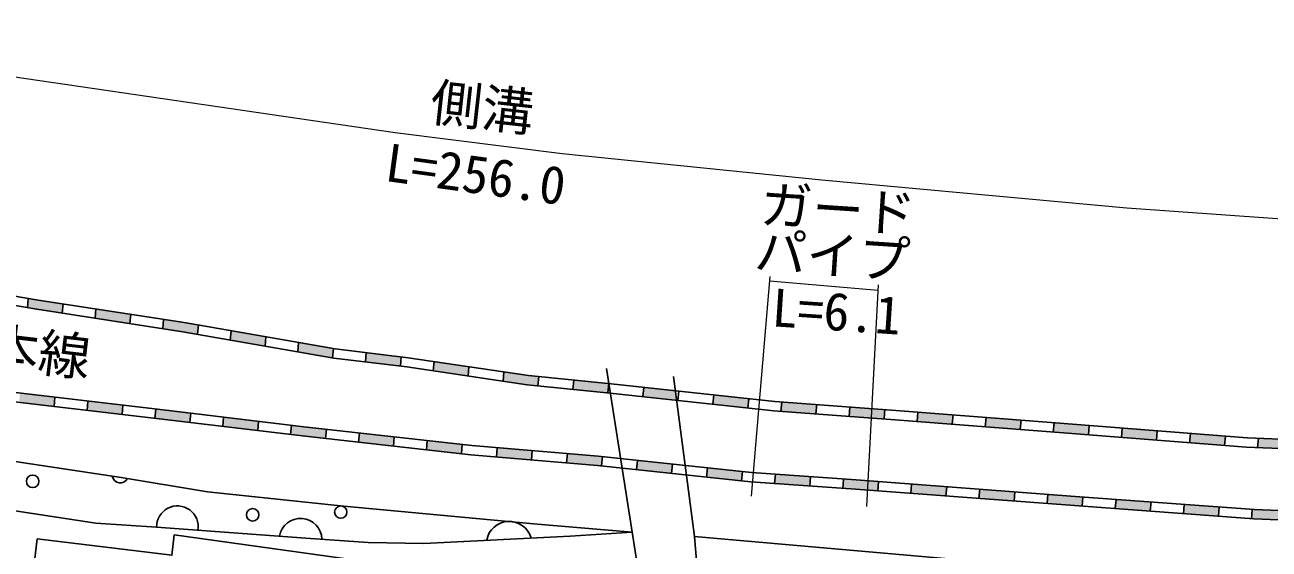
# Model space of a CAD drawing. Units: millimetres at full size, sheet at 1:1000; details may follow other scales. Extents: x 40000 to 680000, y 20000 to 380000.
# Drawn here: x 219718 to 279833, y 292429 to 317743 of the extents above; entities that cross this region are included whole.
import ezdxf
from ezdxf.enums import TextEntityAlignment as Align

# ---------------------------------------------------------------- set-up
doc = ezdxf.new("R2010")
doc.units = ezdxf.units.MM
doc.header["$LTSCALE"] = 1000
doc.layers.add('M-BGD', color=7, linetype='Continuous', lineweight=25)
doc.layers.add('M-STR-HTXT', color=7, linetype='Continuous', lineweight=13)
doc.layers.add('M-BMK-HTXT', color=7, linetype='Continuous')
doc.styles.add('ＭＳ ゴシック', font='')
doc.styles.get('ＭＳ ゴシック').set_extended_font_data('MS Gothic')

msp = doc.modelspace()

# ---------------------------------------------------------------- hatches: boundary and pattern name
at = {"layer": 'M-BGD'}
for points in [[(221564, 304269), (220364, 304453), (219881, 304536), (219842, 304086), (220291, 304009), (221525, 303819)], [(223149, 304025), (223110, 303576), (224794, 303317), (224833, 303767)], [(228100, 303251), (227415, 303370), (226418, 303523), (226378, 303074), (227342, 302926), (228061, 302801)], [(231363, 302682), (229682, 302975), (229643, 302525), (231324, 302232)], [(234626, 302114), (232945, 302407), (232906, 301957), (234587, 301664)], [(237904, 301711), (236215, 301916), (236176, 301468), (237864, 301262)], [(241175, 301235), (239490, 301485), (239451, 301036), (241135, 300786)], [(244546, 300760), (244043, 300810), (242859, 300986), (242820, 300537), (243988, 300364), (244507, 300312)], [(247929, 300412), (247927, 300422), (246238, 300591), (246199, 300143), (247890, 299974)], [(251153, 300074), (249620, 300240), (249581, 299792), (251213, 299615)], [(221171, 299760), (219482, 299958), (219443, 299509), (221132, 299312)], [(224450, 299376), (222761, 299574), (222722, 299126), (224411, 298928)], [(254692, 299691), (253001, 299874), (252962, 299425), (254652, 299242)], [(257979, 299405), (256284, 299530), (256245, 299082), (257940, 298957)], [(227729, 298990), (226399, 299148), (226040, 299190), (226001, 298742), (226346, 298701), (227690, 298541)], [(229318, 298800), (229279, 298352), (230968, 298150), (231007, 298599)], [(261271, 299164), (259575, 299288), (259536, 298840), (261232, 298716)], [(264561, 298908), (262866, 299041), (262827, 298593), (264522, 298460)], [(267851, 298650), (266156, 298783), (266117, 298335), (267812, 298201)], [(234286, 298215), (233189, 298338), (232597, 298409), (232558, 297961), (233137, 297891), (234247, 297767)], [(271141, 298393), (269516, 298519), (269446, 298524), (269407, 298076), (269481, 298070), (271102, 297945)], [(274431, 298139), (272736, 298270), (272697, 297822), (274392, 297690)], [(237567, 297846), (235877, 298036), (235838, 297588), (237527, 297398)], [(240847, 297477), (239157, 297667), (239118, 297219), (240808, 297029)], [(277722, 297884), (276027, 298015), (275988, 297567), (277683, 297436)], [(281019, 297715), (279319, 297782), (279280, 297333), (280980, 297266)], [(244234, 297181), (242540, 297322), (242501, 296874), (244195, 296732)], [(247422, 296914), (245928, 297039), (245889, 296591), (247379, 296466), (247583, 296444), (247622, 296893)], [(251003, 296533), (249313, 296713), (249273, 296265), (250964, 296085)], [(254385, 296174), (252694, 296353), (252655, 295905), (254346, 295725)], [(257676, 295923), (255980, 296044), (255941, 295596), (257636, 295475)], [(260967, 295685), (259883, 295766), (259272, 295809), (259233, 295361), (259851, 295317), (260928, 295237)], [(264258, 295440), (262563, 295566), (262524, 295118), (264219, 294991)], [(267550, 295194), (265854, 295321), (265815, 294872), (267510, 294746)], [(270841, 294949), (270465, 294977), (269145, 295076), (269106, 294627), (270432, 294528), (270802, 294501)], [(274132, 294707), (272437, 294832), (272397, 294383), (274093, 294258)], [(277423, 294464), (275728, 294589), (275689, 294140), (277384, 294015)], [(280719, 294274), (279123, 294338), (279019, 294346), (278980, 293898), (279098, 293889), (280680, 293826)]]:
    msp.add_hatch(color=256, dxfattribs=at).paths.add_polyline_path(points)

# ---------------------------------------------------------------- linework, layer by layer
for p, q in [((219881, 304536), (219842, 304086)), ((221564, 304269), (221525, 303819)), ((223149, 304025), (223110, 303576)), ((224833, 303767), (224794, 303317)), ((226418, 303523), (226378, 303074)), ((228100, 303251), (228061, 302801)), ((229682, 302975), (229643, 302525)), ((231363, 302682), (231324, 302232)), ((232945, 302407), (232906, 301957)), ((234626, 302114), (234587, 301664)), ((236215, 301916), (236176, 301468)), ((237904, 301711), (237864, 301262)), ((239490, 301485), (239451, 301036)), ((241175, 301235), (241135, 300786)), ((242859, 300986), (242820, 300537)), ((244546, 300760), (244507, 300312)), ((246238, 300591), (246199, 300143)), ((247930, 300422), (247890, 299974)), ((249620, 300240), (249581, 299792)), ((251311, 300057), (251271, 299608)), ((221171, 299760), (221132, 299312)), ((222761, 299574), (222722, 299126)), ((224450, 299376), (224411, 298928)), ((253001, 299874), (252962, 299425)), ((254692, 299691), (254652, 299242)), ((256284, 299530), (256245, 299082)), ((257979, 299405), (257940, 298957)), ((226040, 299190), (226001, 298742)), ((227729, 298990), (227690, 298541)), ((229318, 298800), (229279, 298352)), ((259575, 299288), (259536, 298840)), ((261271, 299164), (261232, 298716)), ((262866, 299041), (262827, 298593)), ((264561, 298908), (264522, 298460)), ((266156, 298783), (266117, 298335)), ((231007, 298599), (230968, 298150)), ((232597, 298409), (232558, 297961)), ((234286, 298215), (234247, 297767)), ((267851, 298650), (267812, 298201)), ((269446, 298524), (269407, 298076)), ((271141, 298393), (271102, 297945)), ((272736, 298270), (272697, 297822)), ((235877, 298036), (235838, 297588)), ((237567, 297846), (237527, 297398)), ((239157, 297667), (239118, 297219)), ((274431, 298139), (274392, 297690)), ((276027, 298015), (275988, 297567)), ((277722, 297884), (277683, 297436)), ((279319, 297782), (279280, 297333)), ((240847, 297477), (240808, 297029)), ((242540, 297322), (242501, 296874)), ((244234, 297181), (244195, 296732)), ((245928, 297039), (245889, 296591)), ((247622, 296893), (247583, 296444)), ((249313, 296713), (249273, 296265)), ((251003, 296533), (250964, 296085)), ((252694, 296353), (252655, 295905)), ((254385, 296174), (254346, 295725)), ((255980, 296044), (255941, 295596)), ((257676, 295923), (257636, 295475)), ((259272, 295809), (259233, 295361)), ((260967, 295685), (260928, 295237)), ((262563, 295566), (262524, 295118)), ((264258, 295440), (264219, 294991)), ((265854, 295321), (265815, 294872)), ((267550, 295194), (267510, 294746)), ((269145, 295076), (269106, 294627)), ((270841, 294949), (270802, 294501)), ((272437, 294832), (272397, 294383)), ((274132, 294707), (274093, 294258)), ((275728, 294589), (275689, 294140)), ((277423, 294464), (277384, 294015)), ((279019, 294346), (278980, 293898))]:
    msp.add_line(p, q, dxfattribs=at)
for points in [[(144133, 312304), (155074, 310199), (162928, 308795), (175341, 306367), (182964, 304962), (189245, 303513), (192798, 302961), (199206, 301876), (205503, 301174), (215766, 299939), (226346, 298701), (233137, 297891), (241269, 296977), (247379, 296466), (254787, 295678), (259851, 295317), (270432, 294528), (279098, 293889), (289763, 293463)], [(142181, 308539), (144885, 306521), (146484, 306318), (157184, 303933), (157614, 303966), (160333, 303316), (161156, 303276), (179359, 299341), (182177, 298806), (185789, 298440), (200426, 296934), (202711, 296769), (212417, 295214), (213215, 295199), (223151, 293679), (226085, 293483), (233297, 292956), (236310, 292745), (238989, 292699), (246064, 293061), (249065, 293243)], [(142533, 308477), (147083, 307841), (157070, 306158), (157933, 306135), (168100, 304520), (168691, 304566), (179064, 302836), (179882, 302791), (190867, 300972), (192548, 300851), (200990, 299375), (201972, 299420), (212592, 297662), (224376, 295880), (228538, 295193), (235135, 294509), (244294, 293643), (249065, 293243)], [(175904, 306721), (183055, 305402), (189331, 303956), (192870, 303405), (199268, 302321), (205555, 301621), (215819, 300386), (226399, 299148), (233189, 298338), (241313, 297425), (247422, 296914), (254827, 296127), (259883, 295766), (270465, 294977), (279123, 294338), (289773, 293913)], [(214997, 304937), (215548, 304821), (220291, 304009), (227342, 302926), (234646, 301654), (238177, 301224), (243988, 300364), (248000, 299963), (255906, 299106), (261762, 298677), (269481, 298070), (278743, 297354), (288484, 296973), (299974, 296877), (310873, 297228), (319147, 297705), (326086, 298342), (334697, 298899), (347587, 300108), (355211, 300920), (359251, 301556)], [(215633, 305263), (220364, 304453), (227415, 303370), (234712, 302099), (238237, 301670), (244043, 300810), (248047, 300410), (255946, 299555), (261796, 299125), (269516, 298519), (278769, 297803), (288494, 297423)], [(247813, 301144), (249340, 291510), (250166, 284912), (250132, 283293)], [(251063, 300763), (252073, 293040), (252868, 283355), (252860, 282982)], [(252073, 293040), (268556, 291584), (275192, 290907), (301738, 290595), (315099, 290922), (334928, 292441), (365507, 296914)]]:
    msp.add_lwpolyline(points, dxfattribs=at)
msp.add_lwpolyline([(220308, 292921), (219797, 288606), (222542, 288341), (222542, 287585), (226272, 287339), (226291, 287982), (236429, 286635), (237092, 291694), (226938, 293116), (226824, 292132)], close=True, dxfattribs=at)
for centre in [(220095, 295702), (230721, 294086), (234980, 294217)]:
    msp.add_circle(centre, 300, dxfattribs=at)
for centre, radius, start, end in [((224330, 296020), 395, 190.79973, 331.37176), ((227088, 293511), 1004, 350.05111, 181.58995), ((233038, 292876), 1034, 1.44343, 170.32157), ((243117, 292664), 1102, 15.79941, 170.04412)]:
    msp.add_arc(centre, radius, start, end, dxfattribs=at)
at = {"layer": 'M-STR-HTXT'}
for p, q in [((255713, 305599), (254801, 294981)), ((255694, 305380), (260950, 304936)), ((260400, 294481), (260964, 305188))]:
    msp.add_line(p, q, dxfattribs=at)
msp.add_lwpolyline([(203077, 317743), (213715, 316044), (237613, 312540), (245680, 311528), (258215, 310254), (272966, 308911), (287028, 307915), (302762, 307046), (325145, 306462), (350350, 306586), (366300, 306951), (367448, 307020)], dxfattribs=at)

# ---------------------------------------------------------------- texts
at = {"layer": 'M-BMK-HTXT', "style": 'ＭＳ ゴシック'}
msp.add_text('山陽本線', height=1833, rotation=353.253, dxfattribs=at).set_placement((212775, 301379), align=Align.BOTTOM_LEFT)
at = {"layer": 'M-STR-HTXT', "style": 'ＭＳ ゴシック'}
for s, rotation, p in [('側溝', 353.626, (239170, 312585)), ('L=256.0', 352.22, (236982, 309671)), ('ガード', 356.242, (255169, 307634)), ('パイプ', 356.242, (254897, 305400)), ('L=6.1', 356.242, (255729, 302644))]:
    msp.add_text(s, height=1833, rotation=rotation, dxfattribs=at).set_placement(p, align=Align.BOTTOM_LEFT)

doc.saveas('drawing.dxf')
